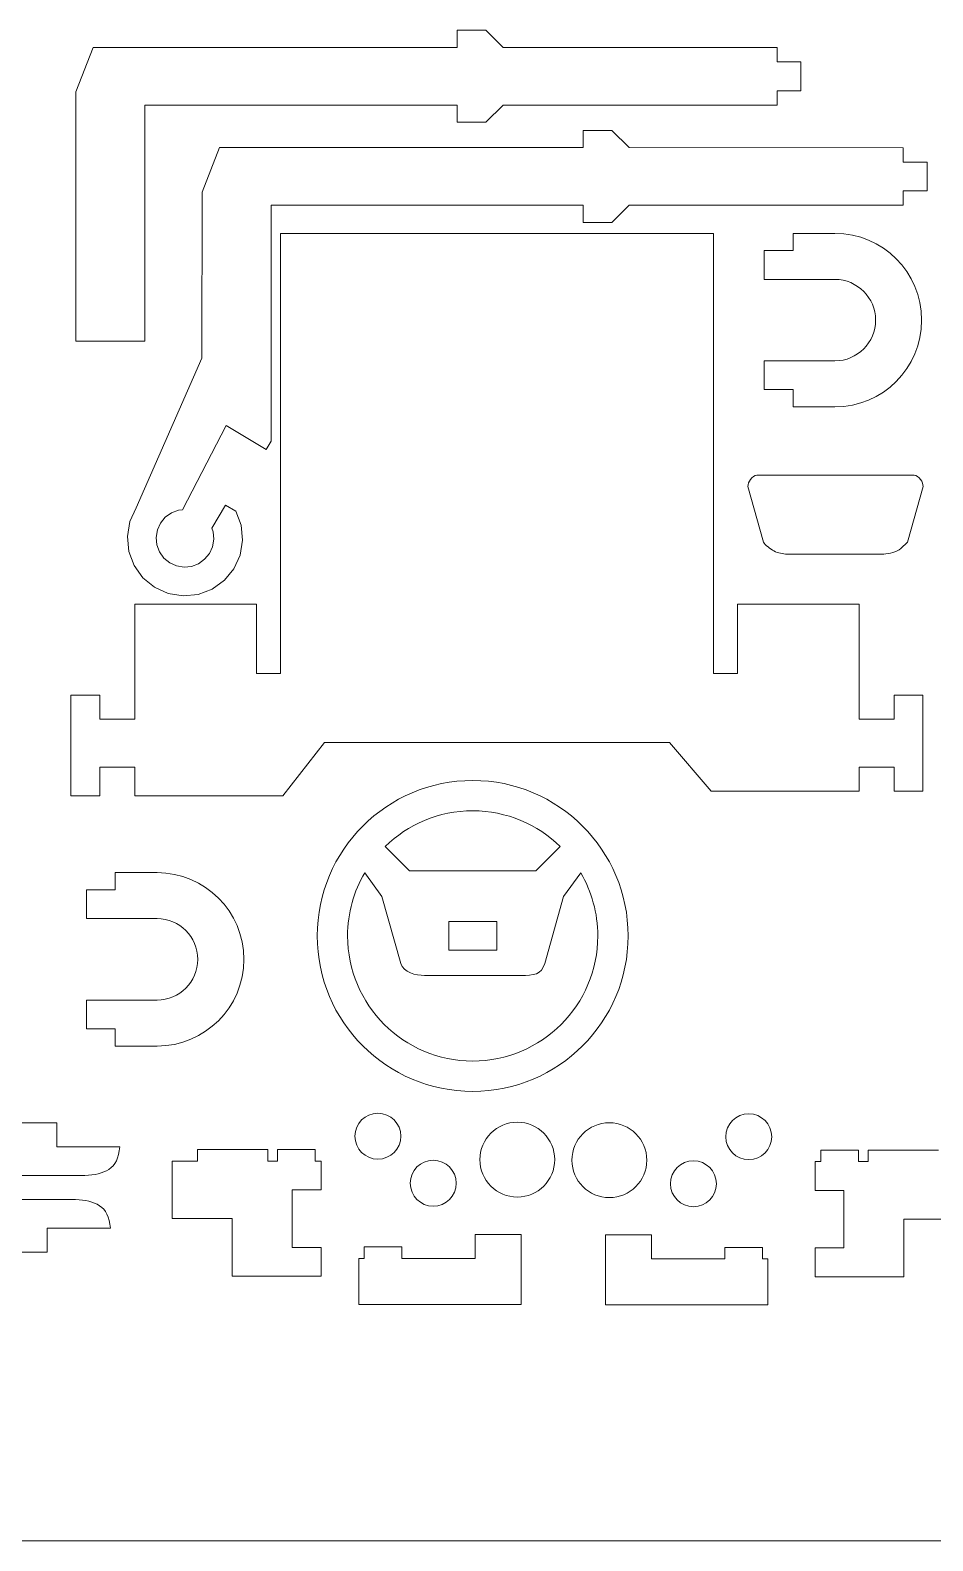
# Model space of a CAD drawing. Header units: centimetres. Extents: x -10 to 98, y 3 to 108.
# Drawn here: x 75.03 to 86.45, y 55.56 to 74.67 of the extents above; entities that cross this region are included whole.
import ezdxf

# ---------------------------------------------------------------- set-up
doc = ezdxf.new("R2010")
doc.units = ezdxf.units.CM
doc.header["$MEASUREMENT"] = 0
doc.layers.add('Camada 1', color=7, linetype='Continuous')

msp = doc.modelspace()

# ---------------------------------------------------------------- linework, layer by layer
at = {"layer": 'Camada 1', "color": 3, "lineweight": 9}
for points in [[(80.43089, 74.66825), (80.43089, 74.66825), (80.43088, 74.44979), (80.43088, 74.44979)], [(80.79501, 74.66821), (80.79501, 74.66821), (80.43089, 74.66825), (80.43089, 74.66825)], [(81.01345, 74.44974), (81.01345, 74.44974), (80.79501, 74.66821), (80.79501, 74.66821)], [(75.82941, 74.45012), (75.82941, 74.45012), (75.60868, 73.88705), (75.60868, 73.88705)], [(80.43088, 74.44979), (80.43088, 74.44979), (75.82941, 74.45012), (75.82941, 74.45012)], [(84.47885, 74.44948), (84.47885, 74.44948), (81.01345, 74.44974), (81.01345, 74.44974)], [(84.47882, 74.26742), (84.47882, 74.26742), (84.47885, 74.44948), (84.47885, 74.44948)], [(84.78225, 74.26739), (84.78225, 74.26739), (84.47882, 74.26742), (84.47882, 74.26742)], [(84.78221, 73.90329), (84.78221, 73.90329), (84.78225, 74.26739), (84.78225, 74.26739)], [(75.60868, 73.88705), (75.60868, 73.88705), (75.60845, 70.73627), (75.60845, 70.73627)], [(84.47879, 73.72126), (84.47879, 73.72126), (84.4788, 73.90331), (84.4788, 73.90331)], [(84.4788, 73.90331), (84.4788, 73.90331), (84.78221, 73.90329), (84.78221, 73.90329)], [(76.48231, 70.7362), (76.48231, 70.7362), (76.48252, 73.72186), (76.48252, 73.72186)], [(76.48252, 73.72186), (76.48252, 73.72186), (80.43082, 73.72157), (80.43082, 73.72157)], [(80.43082, 73.72157), (80.43082, 73.72157), (80.43081, 73.5031), (80.43081, 73.5031)], [(80.79491, 73.50308), (80.79491, 73.50308), (81.0134, 73.72152), (81.0134, 73.72152)], [(81.0134, 73.72152), (81.0134, 73.72152), (84.47879, 73.72126), (84.47879, 73.72126)], [(80.43081, 73.5031), (80.43081, 73.5031), (80.79491, 73.50308), (80.79491, 73.50308)], [(82.0268, 73.40105), (82.0268, 73.40105), (82.02679, 73.18259), (82.02679, 73.18259)], [(82.39092, 73.401), (82.39092, 73.401), (82.0268, 73.40105), (82.0268, 73.40105)], [(82.60936, 73.18251), (82.60936, 73.18251), (82.39092, 73.401), (82.39092, 73.401)], [(77.42531, 73.18322), (77.42531, 73.18322), (77.20455, 72.62017), (77.20455, 72.62017)], [(82.02679, 73.18259), (82.02679, 73.18259), (77.42531, 73.18322), (77.42531, 73.18322)], [(86.07474, 73.18202), (86.07474, 73.18202), (82.60936, 73.18251), (82.60936, 73.18251)], [(86.07472, 72.99997), (86.07472, 72.99997), (86.07474, 73.18202), (86.07474, 73.18202)], [(86.37815, 72.99993), (86.37815, 72.99993), (86.07472, 72.99997), (86.07472, 72.99997)], [(86.37809, 72.63582), (86.37809, 72.63582), (86.37815, 72.99993), (86.37815, 72.99993)], [(86.07464, 72.4538), (86.07464, 72.4538), (86.07467, 72.63586), (86.07467, 72.63586)], [(86.07467, 72.63586), (86.07467, 72.63586), (86.37809, 72.63582), (86.37809, 72.63582)], [(77.20455, 72.62017), (77.20455, 72.62017), (77.20427, 70.5202), (77.20427, 70.5202)], [(78.07797, 69.46927), (78.07797, 69.46927), (78.07838, 72.45493), (78.07838, 72.45493)], [(78.07838, 72.45493), (78.07838, 72.45493), (82.02668, 72.45437), (82.02668, 72.45437)], [(82.02668, 72.45437), (82.02668, 72.45437), (82.02666, 72.23591), (82.02666, 72.23591)], [(82.39076, 72.23586), (82.39076, 72.23586), (82.60926, 72.45429), (82.60926, 72.45429)], [(82.60926, 72.45429), (82.60926, 72.45429), (86.07464, 72.4538), (86.07464, 72.4538)], [(78.19782, 66.53119), (78.19782, 66.53119), (78.19783, 72.09767), (78.19783, 72.09767)], [(78.19783, 72.09767), (78.19783, 72.09767), (83.67411, 72.09767), (83.67411, 72.09767)], [(82.02666, 72.23591), (82.02666, 72.23591), (82.39076, 72.23586), (82.39076, 72.23586)], [(83.67411, 72.09767), (83.67411, 72.09767), (83.67411, 66.53119), (83.67411, 66.53119)], [(85.2111, 72.09767), (85.2111, 72.09767), (84.68195, 72.09767), (84.68195, 72.09767)], [(84.68195, 72.09767), (84.68195, 72.09767), (84.68195, 71.87921), (84.68195, 71.87921)], [(86.30859, 71.00018), (86.30859, 71.6063), (85.81723, 72.09767), (85.2111, 72.09767)], [(84.68195, 71.87921), (84.68195, 71.87921), (84.31785, 71.87921), (84.31785, 71.87921)], [(84.31785, 71.87921), (84.31785, 71.87921), (84.31785, 71.5151), (84.31785, 71.5151)], [(84.31785, 71.5151), (84.31785, 71.5151), (85.2111, 71.5151), (85.2111, 71.5151)], [(85.72603, 71.00018), (85.72603, 71.28456), (85.49547, 71.5151), (85.2111, 71.5151)], [(85.2111, 69.90269), (85.81723, 69.90269), (86.30859, 70.39405), (86.30859, 71.00018)], [(85.2111, 70.48525), (85.49547, 70.48525), (85.72603, 70.71579), (85.72603, 71.00018)], [(75.60845, 70.73627), (75.60845, 70.73627), (76.48231, 70.7362), (76.48231, 70.7362)], [(77.20427, 70.5202), (77.20427, 70.5202), (76.37055, 68.62426), (76.37055, 68.62426)], [(85.2111, 70.48525), (85.2111, 70.48525), (84.31785, 70.48525), (84.31785, 70.48525)], [(84.31785, 70.48525), (84.31785, 70.48525), (84.31785, 70.12115), (84.31785, 70.12115)], [(84.31785, 70.12115), (84.31785, 70.12115), (84.68195, 70.12115), (84.68195, 70.12115)], [(84.68195, 70.12115), (84.68195, 70.12115), (84.68195, 69.90269), (84.68195, 69.90269)], [(84.68195, 69.90269), (84.68195, 69.90269), (85.2111, 69.90269), (85.2111, 69.90269)], [(76.95675, 68.59945), (76.95675, 68.59945), (77.5115, 69.6665), (77.5115, 69.6665)], [(77.5115, 69.6665), (77.5115, 69.6665), (78.01536, 69.36486), (78.01536, 69.36486)], [(78.01536, 69.36486), (78.01536, 69.36486), (78.07797, 69.46927), (78.07797, 69.46927)], [(84.22226, 69.04006), (84.16503, 69.03064), (84.10541, 68.9521), (84.11169, 68.89445)], [(86.21542, 69.03934), (86.21542, 69.03934), (84.22226, 69.04006), (84.22226, 69.04006)], [(86.32593, 68.89365), (86.33227, 68.95134), (86.27268, 69.02988), (86.21542, 69.03934)], [(84.11169, 68.89445), (84.11169, 68.89445), (84.30793, 68.19177), (84.30793, 68.19177)], [(86.12973, 68.19177), (86.12973, 68.19177), (86.32593, 68.89365), (86.32593, 68.89365)], [(76.37055, 68.62426), (76.37055, 68.62426), (76.29215, 68.45108), (76.29215, 68.45108)], [(77.50247, 68.6604), (77.50247, 68.6604), (77.32689, 68.36711), (77.32689, 68.36711)], [(77.63119, 68.58335), (77.63119, 68.58335), (77.50247, 68.6604), (77.50247, 68.6604)], [(76.29215, 68.45108), (76.29215, 68.45108), (76.26123, 68.26351), (76.26123, 68.26351)], [(76.6406, 68.34549), (76.6406, 68.34549), (76.6798, 68.43207), (76.6798, 68.43207)], [(76.6798, 68.43207), (76.6798, 68.43207), (76.74008, 68.50557), (76.74008, 68.50557)], [(76.74008, 68.50557), (76.74008, 68.50557), (76.81732, 68.56095), (76.81732, 68.56095)], [(76.81732, 68.56095), (76.81732, 68.56095), (76.90628, 68.59446), (76.90628, 68.59446)], [(76.90628, 68.59446), (76.90628, 68.59446), (76.95675, 68.59945), (76.95675, 68.59945)], [(77.6982, 68.40544), (77.6982, 68.40544), (77.63119, 68.58335), (77.63119, 68.58335)], [(76.26123, 68.26351), (76.26123, 68.26351), (76.27992, 68.07432), (76.27992, 68.07432)], [(76.62514, 68.25169), (76.62514, 68.25169), (76.6406, 68.34549), (76.6406, 68.34549)], [(76.6345, 68.15711), (76.6345, 68.15711), (76.62514, 68.25169), (76.62514, 68.25169)], [(77.32689, 68.36711), (77.32689, 68.36711), (77.34363, 68.32267), (77.34363, 68.32267)], [(77.35297, 68.22808), (77.35297, 68.22808), (77.33751, 68.13429), (77.33751, 68.13429)], [(77.34363, 68.32267), (77.34363, 68.32267), (77.35297, 68.22808), (77.35297, 68.22808)], [(77.71688, 68.21627), (77.71688, 68.21627), (77.6982, 68.40544), (77.6982, 68.40544)], [(76.27992, 68.07432), (76.27992, 68.07432), (76.34692, 67.89643), (76.34692, 67.89643)], [(76.66799, 68.06816), (76.66799, 68.06816), (76.6345, 68.15711), (76.6345, 68.15711)], [(76.72339, 67.99092), (76.72339, 67.99092), (76.66799, 68.06816), (76.66799, 68.06816)], [(77.29831, 68.0477), (77.29831, 68.0477), (77.23802, 67.97421), (77.23802, 67.97421)], [(77.33751, 68.13429), (77.33751, 68.13429), (77.29831, 68.0477), (77.29831, 68.0477)], [(77.68598, 68.0287), (77.68598, 68.0287), (77.71688, 68.21627), (77.71688, 68.21627)], [(84.30793, 68.19177), (84.32692, 68.15639), (84.39793, 68.10134), (84.43999, 68.08007)], [(84.43999, 68.08007), (84.49546, 68.05201), (84.54635, 68.04235), (84.60822, 68.03991)], [(84.60822, 68.03991), (84.60822, 68.03991), (85.82847, 68.03917), (85.82847, 68.03917)], [(85.82847, 68.03917), (85.89974, 68.04472), (85.98894, 68.06233), (86.04718, 68.1098)], [(86.04718, 68.1098), (86.04718, 68.1098), (86.12973, 68.19177), (86.12973, 68.19177)], [(76.34692, 67.89643), (76.34692, 67.89643), (76.45771, 67.74195), (76.45771, 67.74195)], [(76.79687, 67.93063), (76.79687, 67.93063), (76.72339, 67.99092), (76.72339, 67.99092)], [(76.88347, 67.89143), (76.88347, 67.89143), (76.79687, 67.93063), (76.79687, 67.93063)], [(76.97724, 67.87598), (76.97724, 67.87598), (76.88347, 67.89143), (76.88347, 67.89143)], [(77.07183, 67.88532), (77.07183, 67.88532), (76.97724, 67.87598), (76.97724, 67.87598)], [(77.16079, 67.91883), (77.16079, 67.91883), (77.07183, 67.88532), (77.07183, 67.88532)], [(77.23802, 67.97421), (77.23802, 67.97421), (77.16079, 67.91883), (77.16079, 67.91883)], [(77.487, 67.70853), (77.487, 67.70853), (77.60756, 67.85552), (77.60756, 67.85552)], [(77.60756, 67.85552), (77.60756, 67.85552), (77.68598, 68.0287), (77.68598, 68.0287)], [(76.45771, 67.74195), (76.45771, 67.74195), (76.60469, 67.62137), (76.60469, 67.62137)], [(77.33251, 67.59777), (77.33251, 67.59777), (77.487, 67.70853), (77.487, 67.70853)], [(76.60469, 67.62137), (76.60469, 67.62137), (76.77787, 67.54298), (76.77787, 67.54298)], [(76.77787, 67.54298), (76.77787, 67.54298), (76.96542, 67.51206), (76.96542, 67.51206)], [(76.96542, 67.51206), (76.96542, 67.51206), (77.15461, 67.53076), (77.15461, 67.53076)], [(77.15461, 67.53076), (77.15461, 67.53076), (77.33251, 67.59777), (77.33251, 67.59777)], [(76.35278, 67.40502), (76.35278, 67.40502), (77.89422, 67.40509), (77.89422, 67.40509)], [(76.35278, 65.95205), (76.35278, 65.95205), (76.35278, 67.40502), (76.35278, 67.40502)], [(77.89422, 67.40509), (77.89422, 67.40509), (77.89422, 66.53126), (77.89422, 66.53126)], [(83.97769, 66.53126), (83.97769, 66.53126), (83.97769, 67.40509), (83.97769, 67.40509)], [(83.97769, 67.40509), (83.97769, 67.40509), (85.51916, 67.40502), (85.51916, 67.40502)], [(85.51916, 67.40502), (85.51916, 67.40502), (85.51914, 65.9521), (85.51914, 65.9521)], [(77.89422, 66.53126), (77.89422, 66.53126), (78.19782, 66.53119), (78.19782, 66.53119)], [(83.67411, 66.53119), (83.67411, 66.53119), (83.97769, 66.53126), (83.97769, 66.53126)], [(75.54662, 64.98123), (75.54662, 64.98123), (75.54661, 66.25554), (75.54661, 66.25554)], [(75.54661, 66.25554), (75.54661, 66.25554), (75.91068, 66.25531), (75.91068, 66.25531)], [(75.91068, 66.25531), (75.91068, 66.25531), (75.91068, 65.95184), (75.91068, 65.95184)], [(85.96124, 65.95189), (85.96124, 65.95189), (85.96126, 66.2553), (85.96126, 66.2553)], [(85.96126, 66.2553), (85.96126, 66.2553), (86.32531, 66.25552), (86.32531, 66.25552)], [(86.32531, 66.25552), (86.32531, 66.25552), (86.3253, 65.0419), (86.3253, 65.0419)], [(75.91068, 65.95184), (75.91068, 65.95184), (76.35278, 65.95205), (76.35278, 65.95205)], [(85.51914, 65.9521), (85.51914, 65.9521), (85.96124, 65.95189), (85.96124, 65.95189)], [(78.75241, 65.65737), (78.75241, 65.65737), (78.22805, 64.98121), (78.22805, 64.98121)], [(83.11951, 65.65737), (83.11951, 65.65737), (78.75241, 65.65737), (78.75241, 65.65737)], [(83.64386, 65.04187), (83.64386, 65.04187), (83.11951, 65.65737), (83.11951, 65.65737)], [(76.35276, 65.34506), (76.35276, 65.34506), (75.91242, 65.34501), (75.91242, 65.34501)], [(75.91242, 65.34501), (75.91242, 65.34501), (75.91244, 64.98098), (75.91244, 64.98098)], [(76.35278, 64.98104), (76.35278, 64.98104), (76.35276, 65.34506), (76.35276, 65.34506)], [(80.62877, 65.176), (79.54268, 65.176), (78.66222, 64.29554), (78.66222, 63.20945)], [(82.59531, 63.20945), (82.59531, 64.29554), (81.71486, 65.176), (80.62877, 65.176)], [(85.51917, 65.34506), (85.51917, 65.34506), (85.51916, 65.04172), (85.51916, 65.04172)], [(85.95952, 65.34502), (85.95952, 65.34502), (85.51917, 65.34506), (85.51917, 65.34506)], [(85.9595, 65.04165), (85.9595, 65.04165), (85.95952, 65.34502), (85.95952, 65.34502)], [(75.91244, 64.98098), (75.91244, 64.98098), (75.54662, 64.98123), (75.54662, 64.98123)], [(78.22805, 64.98121), (78.22805, 64.98121), (76.35278, 64.98104), (76.35278, 64.98104)], [(85.51916, 65.04172), (85.51916, 65.04172), (83.64386, 65.04187), (83.64386, 65.04187)], [(86.3253, 65.0419), (86.3253, 65.0419), (85.9595, 65.04165), (85.9595, 65.04165)], [(76.63636, 64.01061), (76.63636, 64.01061), (76.10722, 64.01061), (76.10722, 64.01061)], [(76.10722, 64.01061), (76.10722, 64.01061), (76.10722, 63.79215), (76.10722, 63.79215)], [(77.73385, 62.91312), (77.73385, 63.51924), (77.24249, 64.01061), (76.63636, 64.01061)], [(76.10722, 63.79215), (76.10722, 63.79215), (75.74311, 63.79215), (75.74311, 63.79215)], [(75.74311, 63.79215), (75.74311, 63.79215), (75.74311, 63.42804), (75.74311, 63.42804)], [(75.74311, 63.42804), (75.74311, 63.42804), (76.63636, 63.42804), (76.63636, 63.42804)], [(77.15129, 62.91312), (77.15129, 63.1975), (76.92075, 63.42804), (76.63636, 63.42804)], [(78.66222, 63.20945), (78.66222, 62.12336), (79.54268, 61.2429), (80.62877, 61.2429)], [(80.62877, 61.2429), (81.71486, 61.2429), (82.59531, 62.12336), (82.59531, 63.20945)], [(76.63636, 61.81563), (77.24249, 61.81563), (77.73385, 62.30699), (77.73385, 62.91312)], [(76.63636, 62.39819), (76.92075, 62.39819), (77.15129, 62.62873), (77.15129, 62.91312)], [(76.63636, 62.39819), (76.63636, 62.39819), (75.74311, 62.39819), (75.74311, 62.39819)], [(75.74311, 62.39819), (75.74311, 62.39819), (75.74311, 62.03409), (75.74311, 62.03409)], [(75.74311, 62.03409), (75.74311, 62.03409), (76.10722, 62.03409), (76.10722, 62.03409)], [(76.10722, 62.03409), (76.10722, 62.03409), (76.10722, 61.81563), (76.10722, 61.81563)], [(76.10722, 61.81563), (76.10722, 61.81563), (76.63636, 61.81563), (76.63636, 61.81563)], [(79.42935, 60.96644), (79.26899, 60.96644), (79.13898, 60.83643), (79.13898, 60.67607)], [(79.71973, 60.67607), (79.71973, 60.83643), (79.58972, 60.96644), (79.42935, 60.96644)], [(74.56906, 60.84525), (74.56906, 60.84525), (75.36644, 60.84525), (75.36644, 60.84525)], [(75.36644, 60.84525), (75.36644, 60.84525), (75.36644, 60.54184), (75.36644, 60.54184)], [(81.19303, 60.8528), (80.93146, 60.8528), (80.7194, 60.64074), (80.7194, 60.37917)], [(81.66666, 60.37917), (81.66666, 60.64074), (81.4546, 60.8528), (81.19303, 60.8528)], [(82.35799, 60.84612), (82.09642, 60.84612), (81.88436, 60.63406), (81.88436, 60.37249)], [(82.83162, 60.37249), (82.83162, 60.63406), (82.61957, 60.84612), (82.35799, 60.84612)], [(84.12167, 60.95977), (83.9613, 60.95977), (83.8313, 60.82976), (83.8313, 60.66939)], [(84.41204, 60.66939), (84.41204, 60.82976), (84.28203, 60.95977), (84.12167, 60.95977)], [(79.13898, 60.67607), (79.13898, 60.51571), (79.26899, 60.3857), (79.42935, 60.3857)], [(79.42935, 60.3857), (79.58972, 60.3857), (79.71973, 60.51571), (79.71973, 60.67607)], [(83.8313, 60.66939), (83.8313, 60.50903), (83.9613, 60.37902), (84.12167, 60.37902)], [(84.12167, 60.37902), (84.28203, 60.37902), (84.41204, 60.50903), (84.41204, 60.66939)], [(75.36644, 60.54184), (75.36644, 60.54184), (76.16382, 60.54184), (76.16382, 60.54184)], [(75.72303, 60.17773), (75.96584, 60.19536), (76.14462, 60.24888), (76.16382, 60.54184)], [(78.03746, 60.50726), (78.03746, 60.50726), (77.14921, 60.50726), (77.14921, 60.50726)], [(77.14921, 60.50726), (77.14921, 60.50726), (77.14921, 60.3616), (77.14921, 60.3616)], [(78.03746, 60.3616), (78.03746, 60.3616), (78.03746, 60.50726), (78.03746, 60.50726)], [(78.63797, 60.50726), (78.63797, 60.50726), (78.16086, 60.50726), (78.16086, 60.50726)], [(78.16086, 60.50726), (78.16086, 60.50726), (78.16086, 60.3616), (78.16086, 60.3616)], [(78.63797, 60.3616), (78.63797, 60.3616), (78.63797, 60.50726), (78.63797, 60.50726)], [(85.03205, 60.35493), (85.03205, 60.35493), (85.03205, 60.50058), (85.03205, 60.50058)], [(85.03205, 60.50058), (85.03205, 60.50058), (85.50916, 60.50058), (85.50916, 60.50058)], [(85.50916, 60.50058), (85.50916, 60.50058), (85.50916, 60.35493), (85.50916, 60.35493)], [(85.63256, 60.35493), (85.63256, 60.35493), (85.63256, 60.50058), (85.63256, 60.50058)], [(85.63256, 60.50058), (85.63256, 60.50058), (86.52081, 60.50058), (86.52081, 60.50058)], [(77.14921, 60.3616), (77.14921, 60.3616), (76.82784, 60.3616), (76.82784, 60.3616)], [(76.82784, 60.3616), (76.82784, 60.3616), (76.82784, 59.6334), (76.82784, 59.6334)], [(78.16086, 60.3616), (78.16086, 60.3616), (78.03746, 60.3616), (78.03746, 60.3616)], [(78.71032, 60.3616), (78.71032, 60.3616), (78.63797, 60.3616), (78.63797, 60.3616)], [(78.71032, 59.99751), (78.71032, 59.99751), (78.71032, 60.3616), (78.71032, 60.3616)], [(80.1291, 60.37144), (79.96873, 60.37144), (79.83873, 60.24143), (79.83873, 60.08107)], [(80.41947, 60.08107), (80.41947, 60.24143), (80.28946, 60.37144), (80.1291, 60.37144)], [(80.7194, 60.37917), (80.7194, 60.11759), (80.93146, 59.90553), (81.19303, 59.90553)], [(81.19303, 59.90553), (81.4546, 59.90553), (81.66666, 60.11759), (81.66666, 60.37917)], [(81.88436, 60.37249), (81.88436, 60.11092), (82.09642, 59.89886), (82.35799, 59.89886)], [(82.35799, 59.89886), (82.61957, 59.89886), (82.83162, 60.11092), (82.83162, 60.37249)], [(83.42192, 60.36477), (83.26156, 60.36477), (83.13154, 60.23476), (83.13154, 60.07439)], [(83.7123, 60.07439), (83.7123, 60.23476), (83.58229, 60.36477), (83.42192, 60.36477)], [(84.95969, 59.99083), (84.95969, 59.99083), (84.95969, 60.35493), (84.95969, 60.35493)], [(84.95969, 60.35493), (84.95969, 60.35493), (85.03205, 60.35493), (85.03205, 60.35493)], [(85.50916, 60.35493), (85.50916, 60.35493), (85.63256, 60.35493), (85.63256, 60.35493)], [(75.72303, 60.17773), (75.72303, 60.17773), (64.26386, 60.17773), (64.26386, 60.17773)], [(79.83873, 60.08107), (79.83873, 59.92071), (79.96873, 59.7907), (80.1291, 59.7907)], [(80.1291, 59.7907), (80.28946, 59.7907), (80.41947, 59.92071), (80.41947, 60.08107)], [(83.13154, 60.07439), (83.13154, 59.91403), (83.26156, 59.78402), (83.42192, 59.78402)], [(83.42192, 59.78402), (83.58229, 59.78402), (83.7123, 59.91403), (83.7123, 60.07439)], [(75.60403, 59.87562), (75.60403, 59.87562), (64.14486, 59.87562), (64.14486, 59.87562)], [(76.04482, 59.51151), (76.02562, 59.80447), (75.84684, 59.85799), (75.60403, 59.87562)], [(78.34623, 59.26929), (78.34623, 59.26929), (78.34623, 59.99751), (78.34623, 59.99751)], [(78.34623, 59.99751), (78.34623, 59.99751), (78.71032, 59.99751), (78.71032, 59.99751)], [(85.32379, 59.99083), (85.32379, 59.99083), (84.95969, 59.99083), (84.95969, 59.99083)], [(85.32379, 59.26261), (85.32379, 59.26261), (85.32379, 59.99083), (85.32379, 59.99083)], [(76.82784, 59.6334), (76.82784, 59.6334), (77.58703, 59.6334), (77.58703, 59.6334)], [(77.58703, 59.6334), (77.58703, 59.6334), (77.58703, 58.9052), (77.58703, 58.9052)], [(86.84219, 59.62673), (86.84219, 59.62673), (86.08299, 59.62673), (86.08299, 59.62673)], [(86.08299, 59.62673), (86.08299, 59.62673), (86.08299, 58.89852), (86.08299, 58.89852)], [(75.24744, 59.2081), (75.24744, 59.2081), (75.24744, 59.51151), (75.24744, 59.51151)], [(75.24744, 59.51151), (75.24744, 59.51151), (76.04482, 59.51151), (76.04482, 59.51151)], [(78.71032, 59.26929), (78.71032, 59.26929), (78.34623, 59.26929), (78.34623, 59.26929)], [(78.71032, 58.9052), (78.71032, 58.9052), (78.71032, 59.26929), (78.71032, 59.26929)], [(79.2566, 59.27631), (79.2566, 59.27631), (79.2566, 59.13066), (79.2566, 59.13066)], [(79.73276, 59.27631), (79.73276, 59.27631), (79.2566, 59.27631), (79.2566, 59.27631)], [(79.73276, 59.13066), (79.73276, 59.13066), (79.73276, 59.27631), (79.73276, 59.27631)], [(81.24257, 59.43409), (81.24257, 59.43409), (80.66, 59.43409), (80.66, 59.43409)], [(80.66, 59.43409), (80.66, 59.43409), (80.66, 59.13066), (80.66, 59.13066)], [(81.24257, 58.5481), (81.24257, 58.5481), (81.24257, 59.43409), (81.24257, 59.43409)], [(82.30845, 58.54142), (82.30845, 58.54142), (82.30845, 59.42742), (82.30845, 59.42742)], [(82.30845, 59.42742), (82.30845, 59.42742), (82.89102, 59.42742), (82.89102, 59.42742)], [(82.89102, 59.42742), (82.89102, 59.42742), (82.89102, 59.12399), (82.89102, 59.12399)], [(83.81826, 59.12399), (83.81826, 59.12399), (83.81826, 59.26963), (83.81826, 59.26963)], [(83.81826, 59.26963), (83.81826, 59.26963), (84.29442, 59.26963), (84.29442, 59.26963)], [(84.29442, 59.26963), (84.29442, 59.26963), (84.29442, 59.12399), (84.29442, 59.12399)], [(84.95969, 58.89852), (84.95969, 58.89852), (84.95969, 59.26261), (84.95969, 59.26261)], [(84.95969, 59.26261), (84.95969, 59.26261), (85.32379, 59.26261), (85.32379, 59.26261)], [(74.45006, 59.2081), (74.45006, 59.2081), (75.24744, 59.2081), (75.24744, 59.2081)], [(79.2566, 59.13066), (79.2566, 59.13066), (79.18638, 59.13066), (79.18638, 59.13066)], [(79.18638, 59.13066), (79.18638, 59.13066), (79.18638, 58.5481), (79.18638, 58.5481)], [(80.66, 59.13066), (80.66, 59.13066), (79.73276, 59.13066), (79.73276, 59.13066)], [(82.89102, 59.12399), (82.89102, 59.12399), (83.81826, 59.12399), (83.81826, 59.12399)], [(84.29442, 59.12399), (84.29442, 59.12399), (84.36464, 59.12399), (84.36464, 59.12399)], [(84.36464, 59.12399), (84.36464, 59.12399), (84.36464, 58.54142), (84.36464, 58.54142)], [(77.58703, 58.9052), (77.58703, 58.9052), (78.71032, 58.9052), (78.71032, 58.9052)], [(86.08299, 58.89852), (86.08299, 58.89852), (84.95969, 58.89852), (84.95969, 58.89852)], [(79.18638, 58.5481), (79.18638, 58.5481), (81.24257, 58.5481), (81.24257, 58.5481)], [(84.36464, 58.54142), (84.36464, 58.54142), (82.30845, 58.54142), (82.30845, 58.54142)]]:
    msp.add_open_spline(points, degree=3, dxfattribs=at)
at = {"layer": 'Camada 1', "lineweight": 9}
for points in [[(80.62877, 64.79215), (80.19823, 64.79215), (79.80782, 64.62022), (79.52248, 64.34128)], [(81.73624, 64.34013), (81.45081, 64.61974), (81.05992, 64.79215), (80.62877, 64.79215)], [(79.82963, 64.03413), (79.82963, 64.03413), (79.52248, 64.34128), (79.52248, 64.34128)], [(81.73624, 64.34013), (81.73624, 64.34013), (81.42907, 64.03295), (81.42907, 64.03295)], [(81.42907, 64.03295), (81.42907, 64.03295), (79.82963, 64.03413), (79.82963, 64.03413)], [(79.26256, 64.00895), (79.12496, 63.77434), (79.04607, 63.50111), (79.04607, 63.20945)], [(79.26256, 64.00895), (79.26256, 64.00895), (79.48095, 63.71045), (79.48095, 63.71045)], [(81.77656, 63.70925), (81.77656, 63.70925), (81.99584, 64.00748), (81.99584, 64.00748)], [(82.21147, 63.20945), (82.21147, 63.50049), (82.1329, 63.77319), (81.99584, 64.00748)], [(79.48095, 63.71045), (79.48095, 63.71045), (79.71896, 62.86193), (79.71896, 62.86193)], [(81.53974, 62.86193), (81.53974, 62.86193), (81.77656, 63.70925), (81.77656, 63.70925)], [(80.93281, 63.39152), (80.93281, 63.39152), (80.32588, 63.39152), (80.32588, 63.39152)], [(80.32588, 63.39152), (80.32588, 63.39152), (80.32588, 63.02737), (80.32588, 63.02737)], [(80.93281, 63.02737), (80.93281, 63.02737), (80.93281, 63.39152), (80.93281, 63.39152)], [(79.04607, 63.20945), (79.04607, 62.33536), (79.75468, 61.62675), (80.62877, 61.62675)], [(80.62877, 61.62675), (81.50286, 61.62675), (82.21147, 62.33536), (82.21147, 63.20945)], [(80.32588, 63.02737), (80.32588, 63.02737), (80.93281, 63.02737), (80.93281, 63.02737)], [(79.71896, 62.86193), (79.75184, 62.74471), (79.91113, 62.70961), (80.01886, 62.70961)], [(80.01886, 62.70961), (80.01886, 62.70961), (81.23864, 62.70961), (81.23864, 62.70961)], [(81.23864, 62.70961), (81.40312, 62.70961), (81.4993, 62.71725), (81.53974, 62.86193)]]:
    msp.add_open_spline(points, degree=3, dxfattribs=at)
at = {"layer": 'Camada 1', "color": 5, "lineweight": 9}
msp.add_open_spline([(97.71478, 55.55719), (97.71478, 55.55719), (64.39477, 55.55719), (64.39477, 55.55719)], degree=3, dxfattribs=at)

doc.saveas('drawing.dxf')
